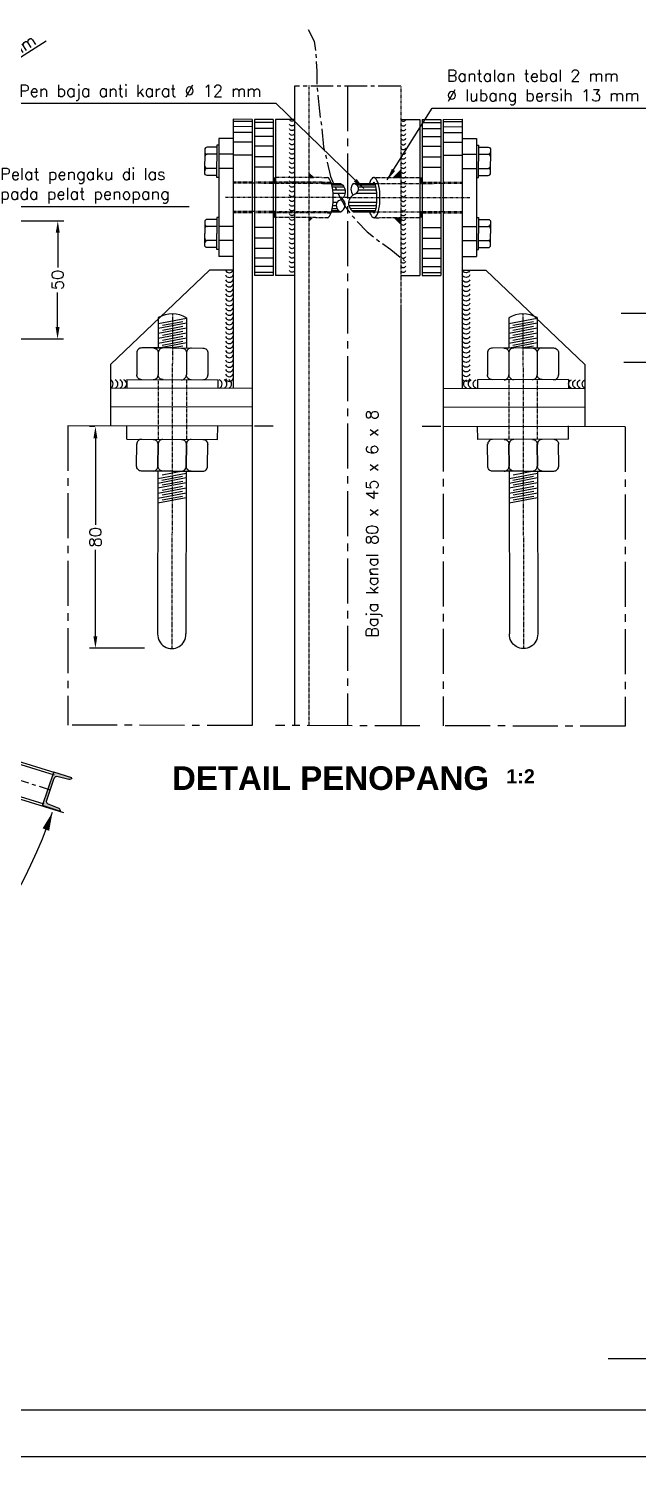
# Model space of a CAD drawing. Header units: metres. Extents: x -50 to 791, y -795 to 584.
# Drawn here: x 207.5 to 336.6, y -795.1 to -492.8 of the extents above; entities that cross this region are included whole.
import ezdxf
from ezdxf.enums import TextEntityAlignment as Align

# ---------------------------------------------------------------- set-up
doc = ezdxf.new("R2010")
doc.units = ezdxf.units.M
doc.header["$MEASUREMENT"] = 0
doc.linetypes.add('CENTER2', pattern=[28.575, 19.05, -3.175, 3.175, -3.175])
doc.linetypes.add('DASHED2', pattern=[0.375, 0.25, -0.125])
doc.layers.get('0').update_dxf_attribs({"color": 1, "linetype": 'CONTINUOUS'})
doc.layers.get('DEFPOINTS').update_dxf_attribs({"linetype": 'CONTINUOUS'})
for name, color, linetype in [('2', 1, 'CONTINUOUS'), ('5', 5, 'CONTINUOUS'), ('GRS-BANG', 5, 'CONTINUOUS'), ('KONS-BAJA', 1, 'CONTINUOUS'), ('UKURAN', 1, 'CONTINUOUS')]:
    doc.layers.add(name, color=color, linetype=linetype)
doc.styles.add('ARIAL', font='arialbd.ttf')
doc.styles.get("Standard").update_dxf_attribs({"font": 'Simplex.shx'})
doc.dimstyles.get("Standard").update_dxf_attribs({"dimtxt": 0.18, "dimasz": 0.18, "dimexe": 0.18, "dimexo": 0.0625, "dimgap": 0.09, "dimtad": 0, "dimtih": 1, "dimtoh": 1, "dimdec": 4, "dimzin": 0, "dimdsep": 46, "dimtxsty": 'Standard', "dimcen": 0.09, "dimadec": 0, "dimazin": 0, "dimtfac": 1, "dimtdec": 4, "dimtofl": 0, "dimtmove": 0, "dimatfit": 3, "dimfxl": 1, "dimtolj": 1, "dimtzin": 0, "dimarcsym": 0})

# ---------------------------------------------------------------- blocks, each defined once
blk = doc.blocks.new('CANAL')
at = {"layer": 'KONS-BAJA'}
h = blk.add_hatch(color=256, dxfattribs=at)
h.paths.add_polyline_path([(0, 3.75), (-4, 3.75, 0.301612), (-3.52, 3.25), (-0.89, 3.04, -0.255266), (-0.5, 2.58), (-0.5, 0), (0, 0)])
h.paths.add_polyline_path([(0, 0), (-0.5, 0), (-0.5, -2.58, -0.255266), (-0.89, -3.04), (-3.52, -3.25, 0.301612), (-4, -3.75), (0, -3.75)])
for points in [[(-4, 3.75), (0, 3.75)], [(-3.52, 3.25), (-0.89, 3.04)], [(0, 3.75), (0, -3.75)], [(-0.5, 2.58), (-0.5, -2.58)], [(-4, -3.75), (0, -3.75)], [(-3.52, -3.25), (-0.89, -3.04)]]:
    blk.add_lwpolyline(points, dxfattribs=at)
for points in [[(-4, 3.75, 0.301612), (-3.52, 3.25, -0.799225)], [(-0.89, 3.04, -0.255266), (-0.5, 2.58, 0.817368)], [(-0.89, -3.04, 0.255266), (-0.5, -2.58, -0.817368)], [(-4, -3.75, -0.301612), (-3.52, -3.25, 0.799225)]]:
    blk.add_lwpolyline(points, format="xyb", dxfattribs=at)
blk = doc.blocks.new('PINTU')
at = {"layer": 'GRS-BANG'}
h = blk.add_hatch(dxfattribs=at)
h.set_pattern_fill('TRANS', color=3, scale=0.25, angle=45, style=0)
h.set_pattern_definition([(45, (-195.321, -219.3156), (-1.122532, 1.122532), []), (45, (-195.8822, -218.7543), (-1.122532, 1.122532), [0.79375, -0.79375])])
h.paths.add_polyline_path([(-31.91, 79.78), (-32.89, 82.22), (-35.92, 81.01), (-34.94, 78.57)])
h.paths.add_polyline_path([(-28.91, 80.99), (-29.88, 83.42), (-32.89, 82.22), (-31.91, 79.78)])
h.paths.add_polyline_path([(-30.84, 77.09), (-27.83, 78.29), (-28.8, 80.72), (-31.81, 79.52)])
h.paths.add_polyline_path([(-30.84, 77.09), (-31.81, 79.52), (-34.84, 78.3), (-33.87, 75.88)])
h = blk.add_hatch(dxfattribs=at)
h.set_pattern_fill('TRANS', color=3, scale=0.25, angle=45, style=0)
h.set_pattern_definition([(45, (-193.2698, -224.4433), (-1.122532, 1.122532), []), (45, (-193.8311, -223.882), (-1.122532, 1.122532), [0.79375, -0.79375])])
h.paths.add_polyline_path([(-30.84, 77.09), (-33.87, 75.88), (-32.89, 73.44), (-29.86, 74.66)])
h.paths.add_polyline_path([(-26.86, 75.86), (-27.83, 78.29), (-30.84, 77.09), (-29.86, 74.66)])
h.paths.add_polyline_path([(-26.75, 75.59), (-29.76, 74.39), (-28.78, 71.96), (-25.78, 73.16)])
h.paths.add_polyline_path([(-29.76, 74.39), (-32.79, 73.18), (-31.82, 70.75), (-28.78, 71.96)])
h = blk.add_hatch(dxfattribs=at)
h.set_pattern_fill('TRANS', color=3, scale=0.25, angle=45, style=0)
h.set_pattern_definition([(45, (-191.2187, -229.571), (-1.122532, 1.122532), []), (45, (-191.78, -229.0098), (-1.122532, 1.122532), [0.79375, -0.79375])])
h.paths.add_polyline_path([(-28.78, 71.96), (-31.82, 70.75), (-30.84, 68.32), (-27.81, 69.53)])
h.paths.add_polyline_path([(-24.81, 70.73), (-25.78, 73.16), (-28.78, 71.96), (-27.81, 69.53)])
h.paths.add_polyline_path([(-24.7, 70.46), (-27.7, 69.26), (-26.73, 66.83), (-23.73, 68.04)])
h.paths.add_polyline_path([(-27.7, 69.26), (-30.73, 68.05), (-29.76, 65.62), (-26.73, 66.83)])
h = blk.add_hatch(dxfattribs=at)
h.set_pattern_fill('TRANS', color=3, scale=0.25, angle=45, style=0)
h.set_pattern_definition([(45, (-189.1676, -234.6988), (-1.122532, 1.122532), []), (45, (-189.7289, -234.1376), (-1.122532, 1.122532), [0.79375, -0.79375])])
h.paths.add_polyline_path([(-26.73, 66.83), (-29.76, 65.62), (-28.79, 63.19), (-25.76, 64.4)])
h.paths.add_polyline_path([(-22.76, 65.6), (-23.73, 68.04), (-26.73, 66.83), (-25.76, 64.4)])
h.paths.add_polyline_path([(-22.65, 65.33), (-25.65, 64.13), (-24.68, 61.71), (-21.68, 62.91)])
h.paths.add_polyline_path([(-25.65, 64.13), (-28.68, 62.92), (-27.71, 60.49), (-24.68, 61.71)])
at = {"layer": 'GRS-BANG', "color": 3}
for points in [[(-29.88, 83.42), (-35.92, 81.01)], [(-27.24, 81.65), (-28.44, 81.17)], [(-27.24, 81.65), (-27.13, 81.39)], [(-27.13, 81.39), (-28.34, 80.9)], [(-35.41, 78.39), (-36.59, 77.91)], [(-36.59, 77.91), (-36.48, 77.65)], [(-35.3, 78.12), (-36.48, 77.65)], [(-27.83, 78.29), (-33.87, 75.88)], [(-25.19, 76.53), (-26.39, 76.04)], [(-25.08, 76.26), (-26.29, 75.78)], [(-25.19, 76.53), (-25.08, 76.26)], [(-33.36, 73.26), (-34.54, 72.79)], [(-34.54, 72.79), (-34.43, 72.52)], [(-33.25, 72.99), (-34.43, 72.52)], [(-25.78, 73.16), (-31.82, 70.75)], [(-23.14, 71.4), (-24.34, 70.92)], [(-23.03, 71.13), (-24.24, 70.65)], [(-23.14, 71.4), (-23.03, 71.13)], [(-31.31, 68.13), (-32.49, 67.66)], [(-32.49, 67.66), (-32.38, 67.39)], [(-31.2, 67.86), (-32.38, 67.39)], [(-23.73, 68.04), (-29.76, 65.62)], [(-21.09, 66.27), (-22.29, 65.79)], [(-20.98, 66), (-22.18, 65.52)], [(-21.09, 66.27), (-20.98, 66)], [(-29.26, 63), (-30.44, 62.53)], [(-30.44, 62.53), (-30.33, 62.26)], [(-29.15, 62.74), (-30.33, 62.26)], [(-21.68, 62.91), (-27.71, 60.49)]]:
    blk.add_lwpolyline(points, dxfattribs=at)
at = {"layer": 'GRS-BANG', "color": 3, "linetype": 'DASHED2', "ltscale": 0.1, "flags": 128}
for points in [[(-28.91, 80.99), (-34.94, 78.57)], [(-28.8, 80.72), (-34.84, 78.3)], [(-26.86, 75.86), (-32.89, 73.44)], [(-26.75, 75.59), (-32.79, 73.18)], [(-24.81, 70.73), (-30.84, 68.32)], [(-24.7, 70.46), (-30.73, 68.05)], [(-22.76, 65.6), (-28.79, 63.19)], [(-22.65, 65.33), (-28.68, 62.92)]]:
    blk.add_lwpolyline(points, dxfattribs=at)
at = {"layer": 'KONS-BAJA'}
for points in [[(-31.63, 89.13), (-38.59, 86.35)], [(-32.09, 88.95), (45.72, -105.6)], [(-31.63, 89.13), (46.17, -105.36)], [(-38.59, 86.35), (-4.82, 1.92)], [(-38.13, 86.53), (-4.34, 2.07)], [(0.14, -10.49), (40.79, -112.11)], [(0.38, -9.73), (39.58, -107.73)]]:
    blk.add_lwpolyline(points, dxfattribs=at)
at = {"layer": 'KONS-BAJA', "linetype": 'CENTER2', "ltscale": 0.25, "flags": 128}
blk.add_lwpolyline([(-35.1, 87.74), (42.67, -106.68)], dxfattribs=at)
at = {"layer": 'KONS-BAJA', "linetype": 'DASHED2', "ltscale": 0.15, "flags": 128}
for points in [[(-4.82, 1.92), (0.14, -10.49)], [(-4.34, 2.07), (0.38, -9.73)]]:
    blk.add_lwpolyline(points, dxfattribs=at)
at = {"layer": 'KONS-BAJA', "rotation": 110.6516720003015}
blk.add_blockref('CANAL', (42.63, -106.45), dxfattribs=at)
blk = doc.blocks.new('*D80')
at = {"color": 0, "linetype": 'ByBlock'}
for p, q in [((178.12, -533.41), (214.91, -533.48)), ((213.65, -535.98), (213.64, -543.33)), ((213.61, -555.98), (213.63, -548.62)), ((178.07, -558.41), (214.86, -558.48))]:
    blk.add_line(p, q, dxfattribs=at)
for points in [[(213.24, -535.97), (214.07, -535.98), (213.66, -533.48)], [(213.2, -555.97), (214.03, -555.98), (213.61, -558.48)]]:
    blk.add_solid(points, dxfattribs=at)
at = {"layer": 'DEFPOINTS', "color": 0, "linetype": 'ByBlock'}
for p in [(177.5, -533.4), (213.66, -533.48), (177.45, -558.4)]:
    blk.add_point(p, dxfattribs=at)
at = {"color": 0, "linetype": 'ByBlock', "insert": (213.63, -545.98), "char_height": 2.5, "attachment_point": 5, "rotation": 89.8873}
blk.add_mtext('\\A1;50', dxfattribs=at)
blk = doc.blocks.new('*D81')
at = {"color": 0, "linetype": 'ByBlock'}
for p in [(211.21, -495.44), (175.67, -517.98)]:
    blk.add_line(p, (186.23, -511.29), dxfattribs=at)
blk.add_solid([(188.12, -509.6), (188.56, -510.3), (186.23, -511.29)], dxfattribs=at)
at = {"layer": 'DEFPOINTS', "color": 0, "linetype": 'ByBlock'}
for p in [(186.23, -511.29), (175.67, -517.98)]:
    blk.add_point(p, dxfattribs=at)
at = {"color": 0, "linetype": 'ByBlock', "insert": (199.83, -500.44), "char_height": 2.5, "attachment_point": 5, "rotation": 32.3846}
blk.add_mtext('\\A1;R = 50 mm', dxfattribs=at)
blk = doc.blocks.new('*D83')
at = {"color": 0, "linetype": 'ByBlock'}
for p, q in [((221.49, -577.01), (220.38, -577.01)), ((221.63, -579.51), (221.63, -597.82)), ((221.63, -621.43), (221.63, -603.12)), ((232.02, -623.93), (220.38, -623.93))]:
    blk.add_line(p, q, dxfattribs=at)
for points in [[(221.21, -579.51), (222.04, -579.51), (221.63, -577.01)], [(221.21, -621.43), (222.04, -621.43), (221.63, -623.93)]]:
    blk.add_solid(points, dxfattribs=at)
at = {"layer": 'DEFPOINTS', "color": 0, "linetype": 'ByBlock'}
for p in [(222.12, -577.01), (221.63, -623.93), (232.64, -623.93)]:
    blk.add_point(p, dxfattribs=at)
at = {"color": 0, "linetype": 'ByBlock', "insert": (221.63, -600.47), "char_height": 2.5, "attachment_point": 5, "rotation": 90}
blk.add_mtext('\\A1;80', dxfattribs=at)

msp = doc.modelspace()

# ---------------------------------------------------------------- hatches: boundary and pattern name
at = {"layer": 'KONS-BAJA'}
for points in [[(286.28705, -524.2926), (284.73036, -524.2926), (286.28705, -522.74862)], [(266.78705, -524.29851), (267.77732, -524.29851), (266.78705, -523.38312)], [(266.77033, -532.79568), (267.7606, -532.79958), (266.76673, -533.71106)], [(286.30376, -532.78978), (284.74709, -532.79591), (286.30984, -534.33375)]]:
    msp.add_hatch(color=256, dxfattribs=at).paths.add_polyline_path(points)

# ---------------------------------------------------------------- linework, layer by layer
at = {"layer": '2', "color": 2}
msp.add_line((-50, -795.09387), (791.14834, -795.09387), dxfattribs=at)
at = {"layer": '5', "color": 5}
msp.add_line((-0.73939, -785.19115), (780.41649, -785.19115), dxfattribs=at)
at = {"layer": 'GRS-BANG', "linetype": 'CENTER2', "ltscale": 0.5}
for p, q in [((215.81317, -576.86344), (215.81317, -640.24847)), ((333.8166, -577.09559), (333.8166, -640.48062))]:
    msp.add_line(p, q, dxfattribs=at)
at = {"layer": 'GRS-BANG'}
for points in [[(254.78705, -576.94011), (215.81317, -576.86344)], [(333.8166, -577.09559), (295.28705, -577.01979)]]:
    msp.add_lwpolyline(points, dxfattribs=at)
at = {"layer": 'GRS-BANG', "flags": 128}
msp.add_lwpolyline([(254.78705, -576.94011), (254.78705, -640.32514)], dxfattribs=at)
at = {"layer": 'GRS-BANG', "linetype": 'CENTER2', "ltscale": 0.5}
msp.add_lwpolyline([(295.28705, -577.01979), (295.28705, -640.40482)], dxfattribs=at)
at = {"layer": 'GRS-BANG', "linetype": 'CENTER2', "ltscale": 0.5, "flags": 128}
for points in [[(254.78705, -640.32514), (215.81317, -640.24847)], [(333.8166, -640.48062), (295.28705, -640.40482)]]:
    msp.add_lwpolyline(points, dxfattribs=at)
at = {"layer": 'GRS-BANG', "linetype": 'CENTER2'}
msp.add_lwpolyline([(330.18167, -774.3536), (600.44918, -774.3536)], dxfattribs=at)
at = {"layer": 'KONS-BAJA', "linetype": 'CENTER2', "ltscale": 0.25, "flags": 128}
for points in [[(266.69786, -492.93064), (267.96051, -495.45164), (268.32127, -498.33278), (268.50165, -501.75413), (268.50165, -503.91498), (268.68203, -506.79612), (269.04278, -510.21747), (269.58392, -513.99896), (269.94467, -517.78046), (270.66619, -520.84166), (271.3877, -524.08294), (273.0111, -527.68437), (274.45413, -530.38543), (276.25791, -532.72636), (279.14397, -535.78757), (281.66926, -537.76835), (284.19456, -539.56906), (287.08061, -541.90998)], [(286.28705, -504.95647), (275.03705, -504.95647), (263.78705, -504.95647)]]:
    msp.add_lwpolyline(points, dxfattribs=at)
at = {"layer": 'KONS-BAJA', "linetype": 'DASHED2', "ltscale": 0.15, "flags": 128}
msp.add_lwpolyline([(266.78705, -504.79423), (266.78705, -640.34875)], dxfattribs=at)
at = {"layer": 'KONS-BAJA'}
for points in [[(254.78705, -511.98129), (250.78705, -511.97342)], [(254.78705, -512.46591), (250.78705, -512.45804)], [(254.78705, -513.53208), (250.78705, -513.52421)], [(259.28705, -511.99014), (255.28705, -511.98227)], [(259.28705, -512.6237), (255.28705, -512.61583)], [(259.28705, -513.8908), (255.28705, -513.88294)], [(263.78705, -511.99899), (259.78705, -511.99112)], [(286.28705, -511.99899), (290.28705, -511.99112)], [(290.78705, -511.99014), (294.78705, -511.98227)], [(290.78705, -512.6237), (294.78705, -512.61583)], [(290.78705, -513.8908), (294.78705, -513.88294)], [(295.28705, -511.98129), (299.28705, -511.97342)], [(295.28705, -512.46591), (299.28705, -512.45804)], [(295.28705, -513.53208), (299.28705, -513.52421)], [(250.78705, -516.03114), (247.78705, -516.02524)], [(254.78705, -514.7921), (250.78705, -514.78423)], [(254.78705, -516.82751), (250.78705, -516.81964)], [(259.28705, -515.63308), (255.28705, -515.62521)], [(290.78705, -515.63308), (294.78705, -515.62521)], [(295.28705, -514.7921), (299.28705, -514.78423)], [(295.28705, -516.82751), (299.28705, -516.81964)], [(299.28705, -516.03114), (302.28705, -516.02524)], [(247.34925, -519.3687), (245.24371, -519.36456)], [(247.78705, -517.45293), (247.34925, -517.45207)], [(250.78705, -519.37546), (247.78705, -519.36956)], [(254.78705, -519.54139), (250.78705, -519.53352)], [(259.28705, -517.69213), (255.28705, -517.68426)], [(259.28705, -519.90958), (255.28705, -519.90171)], [(290.78705, -517.69213), (294.78705, -517.68426)], [(290.78705, -519.90958), (294.78705, -519.90171)], [(295.28705, -519.54139), (299.28705, -519.53352)], [(299.28705, -519.37546), (302.28705, -519.36956)], [(302.28705, -517.45293), (302.72484, -517.45207)], [(302.72484, -519.3687), (304.83039, -519.36456)], [(247.34925, -522.37042), (245.24371, -522.37457)], [(250.78705, -522.36366), (247.78705, -522.36956)], [(259.28705, -522.12702), (255.28705, -522.11915)], [(290.78705, -522.12702), (294.78705, -522.11915)], [(299.28705, -522.36366), (302.28705, -522.36956)], [(302.72484, -522.37042), (304.83039, -522.37457)], [(247.78705, -524.2862), (247.34925, -524.28706)], [(255.28705, -525.52556), (254.78705, -525.52457)], [(294.78705, -525.52556), (295.28705, -525.52457)], [(302.28705, -524.2862), (302.72484, -524.28706)], [(255.28705, -531.51908), (254.78705, -531.51809)], [(294.78705, -531.51908), (295.28705, -531.51809)], [(247.34925, -534.64904), (245.24371, -534.6449)], [(247.78705, -532.73327), (247.34925, -532.73241)], [(250.78705, -534.6558), (247.78705, -534.6499)], [(259.28705, -534.90425), (255.28705, -534.91212)], [(290.78705, -534.90425), (294.78705, -534.91212)], [(299.28705, -534.6558), (302.28705, -534.6499)], [(302.28705, -532.73327), (302.72484, -532.73241)], [(302.72484, -534.64904), (304.83039, -534.6449)], [(247.34925, -537.65076), (245.24371, -537.65491)], [(250.78705, -537.644), (247.78705, -537.6499)], [(259.28705, -537.12169), (255.28705, -537.12956)], [(290.78705, -537.12169), (294.78705, -537.12956)], [(299.28705, -537.644), (302.28705, -537.6499)], [(302.72484, -537.65076), (304.83039, -537.65491)], [(247.78705, -539.56653), (247.34925, -539.5674)], [(250.78705, -541.01875), (247.78705, -541.01285)], [(259.28705, -539.33913), (255.28705, -539.347)], [(290.78705, -539.33913), (294.78705, -539.347)], [(299.28705, -541.01875), (302.28705, -541.01285)], [(302.28705, -539.56653), (302.72484, -539.5674)], [(224.78705, -563.88108), (245.78705, -543.92234)], [(250.78705, -543.93218), (245.78705, -543.92234)], [(259.28705, -541.39819), (255.28705, -541.40606)], [(259.28705, -543.14046), (255.28705, -543.14833)], [(290.78705, -541.39819), (294.78705, -541.40606)], [(290.78705, -543.14046), (294.78705, -543.14833)], [(299.28705, -543.93218), (304.28705, -543.92234)], [(325.28705, -563.88108), (304.28705, -543.92234)], [(259.28705, -544.40757), (255.28705, -544.41544)], [(259.28705, -545.04113), (255.28705, -545.049)], [(263.78705, -545.04801), (259.78705, -545.05588)], [(286.28705, -545.04801), (290.28705, -545.05588)], [(290.78705, -544.40757), (294.78705, -544.41544)], [(290.78705, -545.04113), (294.78705, -545.049)], [(234.9326, -553.96478), (234.91997, -560.38678)], [(234.92616, -557.2374), (240.9284, -556.10581)], [(234.92822, -556.19105), (240.93046, -555.05947)], [(234.9301, -555.23308), (240.93234, -554.10149)], [(235.80038, -556.60525), (240.16751, -555.78193)], [(235.80241, -555.57331), (240.16954, -554.74999)], [(240.93259, -553.97658), (240.91995, -560.39858)], [(309.14151, -553.97658), (309.15414, -560.39858)], [(309.16034, -557.2374), (315.16258, -556.10581)], [(309.1624, -556.19105), (315.16463, -555.05947)], [(309.16428, -555.23308), (315.16652, -554.10149)], [(310.03455, -556.60525), (314.40169, -555.78193)], [(310.03658, -555.57331), (314.40372, -554.74999)], [(315.1415, -553.96478), (315.15413, -560.38678)], [(234.31136, -560.47482), (240.92226, -559.22849)], [(234.92196, -559.37524), (240.92419, -558.24365)], [(234.92401, -558.32889), (240.92625, -557.19731)], [(235.79415, -559.77075), (240.16128, -558.94742)], [(235.79623, -558.71623), (240.16336, -557.89291)], [(235.79826, -557.68234), (240.16539, -556.85902)], [(308.54554, -560.47482), (315.15643, -559.22849)], [(309.15613, -559.37524), (315.15837, -558.24365)], [(309.15819, -558.32889), (315.16043, -557.19731)], [(310.02833, -559.77075), (314.39546, -558.94742)], [(310.0304, -558.71623), (314.39753, -557.89291)], [(310.03244, -557.68234), (314.39957, -556.85902)], [(230.40067, -561.42755), (230.39137, -566.15901)], [(237.91996, -560.39268), (231.43758, -560.37992)], [(234.91793, -561.42007), (234.90873, -566.10002)], [(237.5579, -560.39196), (240.15941, -559.90151)], [(237.91996, -560.39268), (244.40234, -560.40543)], [(240.91792, -561.43188), (240.90877, -566.08278)], [(245.43511, -561.45713), (245.42584, -566.17274)], [(304.63898, -561.45713), (304.64826, -566.17274)], [(312.15414, -560.39268), (305.67176, -560.40543)], [(309.15618, -561.43188), (309.16532, -566.08278)], [(311.79208, -560.39196), (314.39358, -559.90151)], [(312.15414, -560.39268), (318.63652, -560.37992)], [(315.15616, -561.42007), (315.16537, -566.10002)], [(319.67342, -561.42755), (319.68273, -566.15901)], [(228.28161, -567.09883), (228.27809, -568.88795)], [(228.28161, -567.09883), (247.53185, -567.1367)], [(247.53185, -567.1367), (247.52833, -568.92582)], [(321.79249, -567.09883), (302.54224, -567.1367)], [(302.54224, -567.1367), (302.54576, -568.92582)], [(321.79249, -567.09883), (321.79601, -568.88795)], [(254.78705, -568.9401), (224.78705, -568.88108)], [(295.28705, -568.9401), (325.28705, -568.88108)], [(254.78705, -572.9401), (224.78705, -572.88109)], [(295.28705, -572.9401), (325.28705, -572.88109)], [(228.25679, -579.71583), (228.26235, -576.88793)], [(247.50703, -579.7537), (247.51259, -576.9258)], [(302.56706, -579.7537), (302.5615, -576.9258)], [(321.81731, -579.71583), (321.81175, -576.88793)], [(228.25679, -579.71583), (247.50703, -579.7537)], [(321.81731, -579.71583), (302.56706, -579.7537)], [(230.35352, -585.3954), (230.36283, -580.66394)], [(234.87072, -585.42066), (234.87992, -580.74071)], [(234.87984, -580.78512), (234.87078, -585.38746)], [(240.87071, -585.43246), (240.87985, -580.78155)], [(240.87981, -580.80342), (240.87075, -585.40798)], [(245.38796, -585.42498), (245.39724, -580.70937)], [(304.68613, -585.42498), (304.67686, -580.70937)], [(309.20339, -585.43246), (309.19424, -580.78155)], [(309.19428, -580.80342), (309.20334, -585.40798)], [(315.20338, -585.42066), (315.19417, -580.74071)], [(315.19426, -580.78512), (315.20331, -585.38746)], [(319.72057, -585.3954), (319.71126, -580.66394)], [(237.86868, -586.45986), (231.3863, -586.4471)], [(234.86868, -586.45395), (234.80086, -620.92768)], [(235.74016, -587.21563), (240.10729, -586.39231)], [(237.86868, -586.45986), (244.35106, -586.47261)], [(240.86867, -586.46576), (240.80088, -620.92768)], [(312.20542, -586.45986), (305.72304, -586.47261)], [(309.20542, -586.46576), (309.27322, -620.92768)], [(310.07829, -587.21563), (314.44543, -586.39231)], [(312.20542, -586.45986), (318.6878, -586.4471)], [(315.20541, -586.45395), (315.27323, -620.92768)], [(234.86165, -590.02712), (240.86389, -588.89554)], [(234.86371, -588.98078), (240.86595, -587.84919)], [(234.8656, -588.0228), (240.86784, -586.89122)], [(235.68302, -588.34748), (240.05016, -587.52416)], [(235.73587, -589.39497), (240.103, -588.57165)], [(309.19979, -590.02712), (315.20203, -588.89554)], [(309.20185, -588.98078), (315.20409, -587.84919)], [(309.20373, -588.0228), (315.20597, -586.89122)], [(310.02116, -588.34748), (314.38829, -587.52416)], [(310.07401, -589.39497), (314.44114, -588.57165)], [(234.85551, -593.1498), (240.85775, -592.01821)], [(234.85745, -592.16496), (240.85969, -591.03338)], [(234.85951, -591.11862), (240.86175, -589.98703)], [(235.72964, -592.56047), (240.09678, -591.73715)], [(235.73172, -591.50595), (240.09885, -590.68263)], [(235.73375, -590.47207), (240.10088, -589.64874)], [(309.19558, -592.16496), (315.19782, -591.03338)], [(309.19764, -591.11862), (315.19988, -589.98703)], [(309.20645, -593.1498), (315.20869, -592.01821)], [(310.06778, -592.56047), (314.43491, -591.73715)], [(310.06985, -591.50595), (314.43699, -590.68263)], [(310.07189, -590.47207), (314.43902, -589.64874)]]:
    msp.add_lwpolyline(points, dxfattribs=at)
for points, format in [([(263.78705, -511.99899, -0.699963069), (262.72472, -511.9969, 5.698588831)], "xyb"), ([(263.78705, -512.99899, -0.699963069), (262.72472, -512.9969, 5.698588831)], "xyb"), ([(286.28705, -511.99899, 0.699963069), (287.34937, -511.9969, -5.698588831)], "xyb"), ([(286.28705, -512.99899, 0.699963069), (287.34937, -512.9969, -5.698588831)], "xyb"), ([(263.78705, -513.99899, -0.699963069), (262.72472, -513.9969, 5.698588831)], "xyb"), ([(263.78705, -514.99899, -0.699963069), (262.72472, -514.9969, 5.698588831)], "xyb"), ([(263.78705, -515.99899, -0.699963069), (262.72472, -515.9969, 5.698588831)], "xyb"), ([(286.28705, -513.99899, 0.699963069), (287.34937, -513.9969, -5.698588831)], "xyb"), ([(286.28705, -514.99899, 0.699963069), (287.34937, -514.9969, -5.698588831)], "xyb"), ([(286.28705, -515.99899, 0.699963069), (287.34937, -515.9969, -5.698588831)], "xyb"), ([(247.34925, -517.88912), (245.28803, -517.88506, 0.414789883), (244.78705, -518.38506), (244.78705, -520.86366)], "xyb"), ([(263.78705, -516.99899, -0.699963069), (262.72472, -516.9969, 5.698588831)], "xyb"), ([(263.78705, -517.99899, -0.699963069), (262.72472, -517.9969, 5.698588831)], "xyb"), ([(263.78705, -518.99899, -0.699963069), (262.72472, -518.9969, 5.698588831)], "xyb"), ([(263.78705, -519.99899, -0.699963069), (262.72472, -519.9969, 5.698588831)], "xyb"), ([(286.28705, -516.99899, 0.699963069), (287.34937, -516.9969, -5.698588831)], "xyb"), ([(286.28705, -517.99899, 0.699963069), (287.34937, -517.9969, -5.698588831)], "xyb"), ([(286.28705, -518.99899, 0.699963069), (287.34937, -518.9969, -5.698588831)], "xyb"), ([(286.28705, -519.99899, 0.699963069), (287.34937, -519.9969, -5.698588831)], "xyb"), ([(302.72484, -517.88912), (304.78606, -517.88506, -0.414789883), (305.28705, -518.38506), (305.28705, -520.86366)], "xyb"), ([(247.34925, -523.85001), (245.28803, -523.85406, -0.414789883), (244.78705, -523.35406), (244.78705, -520.87546)], "xyb"), ([(263.78705, -520.99899, -0.699963069), (262.72472, -520.9969, 5.698588831)], "xyb"), ([(263.78705, -521.99899, -0.699963069), (262.72472, -521.9969, 5.698588831)], "xyb"), ([(263.78705, -522.99899, -0.699963069), (262.72472, -522.9969, 5.698588831)], "xyb"), ([(286.28705, -520.99899, 0.699963069), (287.34937, -520.9969, -5.698588831)], "xyb"), ([(286.28705, -521.99899, 0.699963069), (287.34937, -521.9969, -5.698588831)], "xyb"), ([(286.28705, -522.99899, 0.699963069), (287.34937, -522.9969, -5.698588831)], "xyb"), ([(302.72484, -523.85001), (304.78606, -523.85406, 0.414789883), (305.28705, -523.35406), (305.28705, -520.87546)], "xyb"), ([(263.78705, -523.99899, -0.699963069), (262.72472, -523.9969, 5.698588831)], "xyb"), ([(263.78705, -524.99899, -0.699963069), (262.72472, -524.9969, 5.698588831)], "xyb"), ([(263.78705, -525.99899, -0.699963069), (262.72472, -525.9969, 5.698588831)], "xyb"), ([(273.51172, -525.56141, -0.671299904), (273.03872, -529.24059, 0.542182304), (273.50094, -531.54775, 0.586688866), (273.87211, -528.78563, 0.586688866)], "xyb"), ([(276.1926, -531.55566, -0.593573842), (276.64404, -527.76401, 0.816483349), (276.1926, -525.56214, 0.396473869), (276.21869, -527.99203, 0.396473869)], "xyb"), ([(286.28705, -523.99899, 0.699963069), (287.34937, -523.9969, -5.698588831)], "xyb"), ([(286.28705, -524.99899, 0.699963069), (287.34937, -524.9969, -5.698588831)], "xyb"), ([(286.28705, -525.99899, 0.699963069), (287.34937, -525.9969, -5.698588831)], "xyb"), ([(263.78705, -526.99899, -0.699963069), (262.72472, -526.9969, 5.698588831)], "xyb"), ([(263.78705, -527.99899, -0.699963069), (262.72472, -527.9969, 5.698588831)], "xyb"), ([(263.78705, -528.99899, -0.699963069), (262.72472, -528.9969, 5.698588831)], "xyb"), ([(286.28705, -526.99899, 0.699963069), (287.34937, -526.9969, -5.698588831)], "xyb"), ([(286.28705, -527.99899, 0.699963069), (287.34937, -527.9969, -5.698588831)], "xyb"), ([(286.28705, -528.99899, 0.699963069), (287.34937, -528.9969, -5.698588831)], "xyb"), ([(263.78705, -529.99899, -0.699963069), (262.72472, -529.9969, 5.698588831)], "xyb"), ([(263.78705, -530.99899, -0.699963069), (262.72472, -530.9969, 5.698588831)], "xyb"), ([(263.78705, -531.99899, -0.699963069), (262.72472, -531.9969, 5.698588831)], "xyb"), ([(286.28705, -529.99899, 0.699963069), (287.34937, -529.9969, -5.698588831)], "xyb"), ([(286.28705, -530.99899, 0.699963069), (287.34937, -530.9969, -5.698588831)], "xyb"), ([(286.28705, -531.99899, 0.699963069), (287.34937, -531.9969, -5.698588831)], "xyb"), ([(247.34925, -533.16946), (245.28803, -533.1654, 0.414789883), (244.78705, -533.6654), (244.78705, -536.144)], "xyb"), ([(263.78705, -532.99899, -0.699963069), (262.72472, -532.9969, 5.698588831)], "xyb"), ([(263.78705, -533.99899, -0.699963069), (262.72472, -533.9969, 5.698588831)], "xyb"), ([(263.78705, -534.99899, -0.699963069), (262.72472, -534.9969, 5.698588831)], "xyb"), ([(286.28705, -532.99899, 0.699963069), (287.34937, -532.9969, -5.698588831)], "xyb"), ([(286.28705, -533.99899, 0.699963069), (287.34937, -533.9969, -5.698588831)], "xyb"), ([(286.28705, -534.99899, 0.699963069), (287.34937, -534.9969, -5.698588831)], "xyb"), ([(302.72484, -533.16946), (304.78606, -533.1654, -0.414789883), (305.28705, -533.6654), (305.28705, -536.144)], "xyb"), ([(247.34925, -539.13035), (245.28803, -539.1344, -0.414789883), (244.78705, -538.6344), (244.78705, -536.1558)], "xyb"), ([(263.78705, -535.99899, -0.699963069), (262.72472, -535.9969, 5.698588831)], "xyb"), ([(263.78705, -536.99899, -0.699963069), (262.72472, -536.9969, 5.698588831)], "xyb"), ([(263.78705, -537.99899, -0.699963069), (262.72472, -537.9969, 5.698588831)], "xyb"), ([(286.28705, -535.99899, 0.699963069), (287.34937, -535.9969, -5.698588831)], "xyb"), ([(286.28705, -536.99899, 0.699963069), (287.34937, -536.9969, -5.698588831)], "xyb"), ([(286.28705, -537.99899, 0.699963069), (287.34937, -537.9969, -5.698588831)], "xyb"), ([(302.72484, -539.13035), (304.78606, -539.1344, 0.414789883), (305.28705, -538.6344), (305.28705, -536.1558)], "xyb"), ([(263.78705, -538.99899, -0.699963069), (262.72472, -538.9969, 5.698588831)], "xyb"), ([(263.78705, -539.99899, -0.699963069), (262.72472, -539.9969, 5.698588831)], "xyb"), ([(263.78705, -540.99899, -0.699963069), (262.72472, -540.9969, 5.698588831)], "xyb"), ([(286.28705, -538.99899, 0.699963069), (287.34937, -538.9969, -5.698588831)], "xyb"), ([(286.28705, -539.99899, 0.699963069), (287.34937, -539.9969, -5.698588831)], "xyb"), ([(286.28705, -540.99899, 0.699963069), (287.34937, -540.9969, -5.698588831)], "xyb"), ([(249.13887, -543.92894, 0.648086909), (250.78705, -543.93218, -0.539819737)], "xyb"), ([(263.78705, -541.99899, -0.699963069), (262.72472, -541.9969, 5.698588831)], "xyb"), ([(263.78705, -542.99899, -0.699963069), (262.72472, -542.9969, 5.698588831)], "xyb"), ([(263.78705, -543.99899, -0.699963069), (262.72472, -543.9969, 5.698588831)], "xyb"), ([(286.28705, -541.99899, 0.699963069), (287.34937, -541.9969, -5.698588831)], "xyb"), ([(286.28705, -542.99899, 0.699963069), (287.34937, -542.9969, -5.698588831)], "xyb"), ([(286.28705, -543.99899, 0.699963069), (287.34937, -543.9969, -5.698588831)], "xyb"), ([(300.93523, -543.92894, -0.648086909), (299.28705, -543.93218, 0.539819737)], "xyb"), ([(249.13887, -544.92894, 0.648086909), (250.78705, -544.93218, -0.539819737)], "xyb"), ([(249.13887, -545.92894, 0.648086909), (250.78705, -545.93218, -0.539819737)], "xyb"), ([(249.13887, -546.92894, 0.648086909), (250.78705, -546.93218, -0.539819737)], "xyb"), ([(300.93523, -544.92894, -0.648086909), (299.28705, -544.93218, 0.539819737)], "xyb"), ([(300.93523, -545.92894, -0.648086909), (299.28705, -545.93218, 0.539819737)], "xyb"), ([(300.93523, -546.92894, -0.648086909), (299.28705, -546.93218, 0.539819737)], "xyb"), ([(249.13887, -547.92894, 0.648086909), (250.78705, -547.93218, -0.539819737)], "xyb"), ([(249.13887, -548.92894, 0.648086909), (250.78705, -548.93218, -0.539819737)], "xyb"), ([(249.13887, -549.92894, 0.648086909), (250.78705, -549.93218, -0.539819737)], "xyb"), ([(300.93523, -547.92894, -0.648086909), (299.28705, -547.93218, 0.539819737)], "xyb"), ([(300.93523, -548.92894, -0.648086909), (299.28705, -548.93218, 0.539819737)], "xyb"), ([(300.93523, -549.92894, -0.648086909), (299.28705, -549.93218, 0.539819737)], "xyb"), ([(249.13887, -550.92894, 0.648086909), (250.78705, -550.93218, -0.539819737)], "xyb"), ([(249.13887, -551.92894, 0.648086909), (250.78705, -551.93218, -0.539819737)], "xyb"), ([(249.13887, -552.92894, 0.648086909), (250.78705, -552.93218, -0.539819737)], "xyb"), ([(300.93523, -550.92894, -0.648086909), (299.28705, -550.93218, 0.539819737)], "xyb"), ([(300.93523, -551.92894, -0.648086909), (299.28705, -551.93218, 0.539819737)], "xyb"), ([(300.93523, -552.92894, -0.648086909), (299.28705, -552.93218, 0.539819737)], "xyb"), ([(249.13887, -553.92894, 0.648086909), (250.78705, -553.93218, -0.539819737)], "xyb"), ([(249.13887, -554.92894, 0.648086909), (250.78705, -554.93218, -0.539819737)], "xyb"), ([(249.13887, -555.92894, 0.648086909), (250.78705, -555.93218, -0.539819737)], "xyb"), ([(300.93523, -553.92894, -0.648086909), (299.28705, -553.93218, 0.539819737)], "xyb"), ([(300.93523, -554.92894, -0.648086909), (299.28705, -554.93218, 0.539819737)], "xyb"), ([(300.93523, -555.92894, -0.648086909), (299.28705, -555.93218, 0.539819737)], "xyb"), ([(249.13887, -556.92894, 0.648086909), (250.78705, -556.93218, -0.539819737)], "xyb"), ([(249.13887, -557.92894, 0.648086909), (250.78705, -557.93218, -0.539819737)], "xyb"), ([(249.13887, -558.92894, 0.648086909), (250.78705, -558.93218, -0.539819737)], "xyb"), ([(300.93523, -556.92894, -0.648086909), (299.28705, -556.93218, 0.539819737)], "xyb"), ([(300.93523, -557.92894, -0.648086909), (299.28705, -557.93218, 0.539819737)], "xyb"), ([(300.93523, -558.92894, -0.648086909), (299.28705, -558.93218, 0.539819737)], "xyb"), ([(231.43758, -560.37992, 0.425672903), (230.40067, -561.42755, 0.425672903)], "xyb"), ([(233.89176, -560.38474, -0.425672903), (234.92454, -561.43644, -0.425672903)], "xyb"), ([(235.96595, -560.38883, 0.425672903), (234.92905, -561.43646, 0.425672903)], "xyb"), ([(239.87397, -560.39652, -0.425672903), (240.90674, -561.44822, -0.425672903)], "xyb"), ([(241.94816, -560.40059, 0.425672903), (240.91125, -561.44822, 0.425672903)], "xyb"), ([(244.40234, -560.40543, -0.425672903), (245.43511, -561.45713, -0.425672903)], "xyb"), ([(249.13887, -559.92894, 0.648086909), (250.78705, -559.93218, -0.539819737)], "xyb"), ([(249.13887, -560.92894, 0.648086909), (250.78705, -560.93218, -0.539819737)], "xyb"), ([(249.13887, -561.92894, 0.648086909), (250.78705, -561.93218, -0.539819737)], "xyb"), ([(300.93523, -559.92894, -0.648086909), (299.28705, -559.93218, 0.539819737)], "xyb"), ([(300.93523, -560.92894, -0.648086909), (299.28705, -560.93218, 0.539819737)], "xyb"), ([(300.93523, -561.92894, -0.648086909), (299.28705, -561.93218, 0.539819737)], "xyb"), ([(305.67176, -560.40543, 0.425672903), (304.63898, -561.45713, 0.425672903)], "xyb"), ([(308.12594, -560.40059, -0.425672903), (309.16285, -561.44822, -0.425672903)], "xyb"), ([(310.20013, -560.39652, 0.425672903), (309.16736, -561.44822, 0.425672903)], "xyb"), ([(314.10814, -560.38883, -0.425672903), (315.14505, -561.43646, -0.425672903)], "xyb"), ([(316.18233, -560.38474, 0.425672903), (315.14956, -561.43644, 0.425672903)], "xyb"), ([(318.63652, -560.37992, -0.425672903), (319.67342, -561.42755, -0.425672903)], "xyb"), ([(249.13887, -562.92894, 0.648086909), (250.78705, -562.93218, -0.539819737)], "xyb"), ([(249.13887, -563.92894, 0.648086909), (250.78705, -563.93218, -0.539819737)], "xyb"), ([(249.13887, -564.92894, 0.648086909), (250.78705, -564.93218, -0.539819737)], "xyb"), ([(300.93523, -562.92894, -0.648086909), (299.28705, -562.93218, 0.539819737)], "xyb"), ([(300.93523, -563.92894, -0.648086909), (299.28705, -563.93218, 0.539819737)], "xyb"), ([(300.93523, -564.92894, -0.648086909), (299.28705, -564.93218, 0.539819737)], "xyb"), ([(224.78705, -568.88108, 0.679970677), (224.78705, -567.10914, -0.5512376)], "xyb"), ([(225.78705, -568.88108, 0.679970677), (225.78705, -567.10914, -0.5512376)], "xyb"), ([(226.78705, -568.88108, 0.679970677), (226.78705, -567.10914, -0.5512376)], "xyb"), ([(227.65076, -568.88108, 0.679970677), (227.65076, -567.10914, -0.5512376)], "xyb"), ([(231.42367, -567.10897, -0.425672903), (230.39089, -566.05726, -0.425672903)], "xyb"), ([(233.86941, -567.09289, 0.425672903), (234.90631, -566.04526, 0.425672903)], "xyb"), ([(235.9436, -567.09696, -0.425672903), (234.91082, -566.04526, -0.425672903)], "xyb"), ([(239.85216, -567.11933, 0.425672903), (240.88906, -566.0717, 0.425672903)], "xyb"), ([(241.92635, -567.12342, -0.425672903), (240.89357, -566.07172, -0.425672903)], "xyb"), ([(244.3954, -567.11579, 0.425672903), (245.4323, -566.06816, 0.425672903)], "xyb"), ([(247.86152, -568.88108, 0.679970677), (247.86152, -567.10914, -0.5512376)], "xyb"), ([(248.86152, -568.88108, 0.679970677), (248.86152, -567.10914, -0.5512376)], "xyb"), ([(249.13887, -565.92894, 0.648086909), (250.78705, -565.93218, -0.539819737)], "xyb"), ([(249.13887, -566.92894, 0.648086909), (250.78705, -566.93218, -0.539819737)], "xyb"), ([(249.86152, -568.88108, 0.679970677), (249.86152, -567.10914, -0.5512376)], "xyb"), ([(300.93523, -565.92894, -0.648086909), (299.28705, -565.93218, 0.539819737)], "xyb"), ([(300.93523, -566.92894, -0.648086909), (299.28705, -566.93218, 0.539819737)], "xyb"), ([(300.21257, -568.88108, -0.679970677), (300.21257, -567.10914, 0.5512376)], "xyb"), ([(301.21257, -568.88108, -0.679970677), (301.21257, -567.10914, 0.5512376)], "xyb"), ([(302.21257, -568.88108, -0.679970677), (302.21257, -567.10914, 0.5512376)], "xyb"), ([(305.6787, -567.11579, -0.425672903), (304.64179, -566.06816, -0.425672903)], "xyb"), ([(308.14775, -567.12342, 0.425672903), (309.18053, -566.07172, 0.425672903)], "xyb"), ([(310.22194, -567.11933, -0.425672903), (309.18503, -566.0717, -0.425672903)], "xyb"), ([(314.1305, -567.09696, 0.425672903), (315.16327, -566.04526, 0.425672903)], "xyb"), ([(316.20469, -567.09289, -0.425672903), (315.16778, -566.04526, -0.425672903)], "xyb"), ([(318.65043, -567.10897, 0.425672903), (319.6832, -566.05726, 0.425672903)], "xyb"), ([(322.42334, -568.88108, -0.679970677), (322.42334, -567.10914, 0.5512376)], "xyb"), ([(323.28705, -568.88108, -0.679970677), (323.28705, -567.10914, 0.5512376)], "xyb"), ([(324.28705, -568.88108, -0.679970677), (324.28705, -567.10914, 0.5512376)], "xyb"), ([(325.28705, -568.88108, -0.679970677), (325.28705, -567.10914, 0.5512376)], "xyb"), ([(231.39886, -579.71806, 0.425672903), (230.36196, -580.76569, 0.425672903)], "xyb"), ([(233.84452, -579.74376, -0.425672903), (234.87729, -580.79546, -0.425672903)], "xyb"), ([(235.91871, -579.74785, 0.425672903), (234.8818, -580.79548, 0.425672903)], "xyb"), ([(239.82733, -579.74086, -0.425672903), (240.8601, -580.79256, -0.425672903)], "xyb"), ([(241.90152, -579.74492, 0.425672903), (240.86461, -580.79255, 0.425672903)], "xyb"), ([(244.37052, -579.76227, -0.425672903), (245.40329, -580.81398, -0.425672903)], "xyb"), ([(305.70358, -579.76227, 0.425672903), (304.6708, -580.81398, 0.425672903)], "xyb"), ([(308.17258, -579.74492, -0.425672903), (309.20949, -580.79255, -0.425672903)], "xyb"), ([(310.24677, -579.74086, 0.425672903), (309.21399, -580.79256, 0.425672903)], "xyb"), ([(314.15539, -579.74785, -0.425672903), (315.19229, -580.79548, -0.425672903)], "xyb"), ([(316.22958, -579.74376, 0.425672903), (315.1968, -580.79546, 0.425672903)], "xyb"), ([(318.67523, -579.71806, -0.425672903), (319.71214, -580.76569, -0.425672903)], "xyb"), ([(231.3863, -586.4471, -0.425672903), (230.35352, -585.3954, -0.425672903)], "xyb"), ([(233.84048, -586.45194, 0.425672903), (234.87739, -585.40431, 0.425672903)], "xyb"), ([(235.91467, -586.45601, -0.425672903), (234.8819, -585.40431, -0.425672903)], "xyb"), ([(239.82268, -586.4637, 0.425672903), (240.85959, -585.41607, 0.425672903)], "xyb"), ([(241.89687, -586.46779, -0.425672903), (240.8641, -585.41609, -0.425672903)], "xyb"), ([(244.35106, -586.47261, 0.425672903), (245.38796, -585.42498, 0.425672903)], "xyb"), ([(305.72304, -586.47261, -0.425672903), (304.68613, -585.42498, -0.425672903)], "xyb"), ([(308.17722, -586.46779, 0.425672903), (309.21, -585.41609, 0.425672903)], "xyb"), ([(310.25141, -586.4637, -0.425672903), (309.21451, -585.41607, -0.425672903)], "xyb"), ([(314.15942, -586.45601, 0.425672903), (315.1922, -585.40431, 0.425672903)], "xyb"), ([(316.23361, -586.45194, -0.425672903), (315.19671, -585.40431, -0.425672903)], "xyb"), ([(318.6878, -586.4471, 0.425672903), (319.72057, -585.3954, 0.425672903)], "xyb"), ([(234.80086, -620.92768, 1.035854986), (240.80088, -620.92768, 0.693557217)], "xyb"), ([(315.27323, -620.92768, -1.035854986), (309.27322, -620.92768, -0.693557217)], "xyb"), ([(212.54541, -658.69333, 0, 1.5, 0), (211.13101, -662.36805, 1.5, 1.5, 0)], "xyseb")]:
    msp.add_lwpolyline(points, format=format, dxfattribs=at)
for points in [[(286.28705, -524.2926), (284.73036, -524.2926), (286.28705, -522.74862)], [(266.78705, -524.29851), (267.77732, -524.29851), (266.78705, -523.38312)]]:
    msp.add_lwpolyline(points, close=True, dxfattribs=at)
at = {"layer": 'KONS-BAJA', "linetype": 'DASHED2', "ltscale": 0.1}
for points in [[(254.78705, -525.2749), (250.78705, -525.26703)], [(254.78705, -525.52457), (250.78705, -525.5167)], [(259.28705, -525.28375), (255.28705, -525.27588)], [(259.28705, -525.53343), (255.28705, -525.52556)], [(269.69168, -525.5539), (259.28705, -525.53343)], [(269.5667, -524.30397), (259.54854, -524.28427)], [(269.66786, -525.30417), (259.54854, -525.28427)], [(269.5667, -524.30397), (270.72835, -524.30626)], [(269.66786, -525.30417), (271.52192, -525.30782)], [(280.57278, -524.30385), (290.52556, -524.28427)], [(280.83567, -525.553), (290.78705, -525.53343)], [(290.78705, -525.28375), (294.78705, -525.27588)], [(290.78705, -525.53343), (294.78705, -525.52556)], [(295.28705, -525.2749), (299.28705, -525.26703)], [(295.28705, -525.52457), (299.28705, -525.5167)], [(254.78705, -531.51809), (250.78705, -531.51022)], [(254.78705, -531.77173), (250.78705, -531.76386)], [(259.28705, -531.52695), (255.28705, -531.51908)], [(259.28705, -531.78058), (255.28705, -531.77271)], [(270.72907, -531.54946), (259.28705, -531.52695)], [(270.78555, -531.8032), (259.54854, -531.78109)], [(270.78555, -531.8032), (271.53076, -531.80467)], [(280.84952, -531.5465), (290.78705, -531.52695)], [(290.78705, -531.52695), (294.78705, -531.51908)], [(290.78705, -531.78058), (294.78705, -531.77271)], [(295.28705, -531.51809), (299.28705, -531.51022)], [(295.28705, -531.77173), (299.28705, -531.76386)], [(271.00825, -532.80364), (259.54854, -532.78109)], [(280.57449, -532.80067), (290.52556, -532.78109)]]:
    msp.add_lwpolyline(points, dxfattribs=at)
at = {"layer": 'KONS-BAJA', "ltscale": 0.1}
for points in [[(269.69168, -525.5539), (273.51172, -525.56141)], [(271.68829, -525.85903), (273.91535, -525.86341)], [(276.1926, -525.56214), (280.83567, -525.553)], [(276.96666, -525.86182), (280.948, -525.85399)], [(271.78351, -526.2895), (274.25344, -526.29436)], [(271.88052, -526.8921), (274.48473, -526.89722)], [(271.95345, -527.62374), (274.50005, -527.62875)], [(276.88256, -527.62617), (281.21076, -527.61766)], [(277.26185, -526.29153), (281.05173, -526.28407)], [(277.32562, -526.89381), (281.14516, -526.88629)], [(270.72907, -531.54946), (273.50138, -531.55491)], [(271.68829, -531.25565), (273.04508, -531.25298)], [(271.78351, -530.82518), (272.74226, -530.82329)], [(271.88052, -530.22258), (272.61721, -530.22113)], [(271.95345, -529.49094), (272.837, -529.4892)], [(274.40314, -529.48612), (274.50005, -529.48593)], [(275.29821, -529.48539), (281.21076, -529.49702)], [(275.32148, -530.21693), (281.14516, -530.22838)], [(275.54078, -530.81977), (281.05173, -530.83061)], [(275.84764, -531.25066), (280.948, -531.26069)], [(276.1926, -531.55566), (280.84952, -531.5465)]]:
    msp.add_lwpolyline(points, dxfattribs=at)
at = {"layer": 'KONS-BAJA', "linetype": 'DASHED2', "ltscale": 0.25}
for points in [[(275.03705, -528.56334), (249.06678, -528.51225)], [(275.03705, -528.56334), (301.00732, -528.51225)]]:
    msp.add_lwpolyline(points, dxfattribs=at)
at = {"layer": 'KONS-BAJA', "linetype": 'DASHED2', "ltscale": 0.5}
for points in [[(237.93415, -553.17754), (237.79476, -624.03524)], [(312.13994, -553.17754), (312.27934, -624.03524)], [(234.90674, -567.11187), (234.88191, -579.72886)], [(240.90672, -567.12367), (240.8819, -579.74067)], [(309.16737, -567.12367), (309.19219, -579.74067)], [(315.16736, -567.11187), (315.19218, -579.72886)]]:
    msp.add_lwpolyline(points, dxfattribs=at)
at = {"layer": 'KONS-BAJA', "flags": 128}
for points in [[(259.28705, -576.94897), (255.28705, -576.9411)], [(294.78705, -577.0188), (290.78705, -577.01093)]]:
    msp.add_lwpolyline(points, dxfattribs=at)
at = {"layer": 'KONS-BAJA', "linetype": 'CENTER2', "ltscale": 0.5, "flags": 128}
msp.add_lwpolyline([(290.28705, -640.39498), (259.78705, -640.33498)], dxfattribs=at)
at = {"layer": 'KONS-BAJA'}
for centre, radius, start, end in [((245.28705, -518.86464), 0.5, 179.8872832, 270), ((245.28705, -519.86268), 0.5, 90, 180.1127168), ((304.78705, -518.86464), 0.5, 270, 0.1127168), ((304.78705, -519.86268), 0.5, 359.8872832, 90), ((245.28705, -521.87645), 0.5, 179.8872832, 270), ((245.28705, -522.87448), 0.5, 90, 180.1127168), ((304.78705, -521.87645), 0.5, 270, 0.1127168), ((304.78705, -522.87448), 0.5, 359.8872832, 90), ((245.28705, -534.14498), 0.5, 179.8872832, 270), ((245.28705, -535.14302), 0.5, 90, 180.1127168), ((304.78705, -534.14498), 0.5, 270, 0.1127168), ((304.78705, -535.14302), 0.5, 359.8872832, 90), ((245.28705, -537.15679), 0.5, 179.8872832, 270), ((245.28705, -538.15482), 0.5, 90, 180.1127168), ((304.78705, -537.15679), 0.5, 270, 0.1127168), ((304.78705, -538.15482), 0.5, 359.8872832, 90), ((237.92221, -559.24775), 6.07022, 60.2692117, 119.5053547), ((312.15188, -559.24775), 6.07022, 60.4946453, 119.7307883)]:
    msp.add_arc(centre, radius, start, end, dxfattribs=at)
for centre, major_axis, ratio, start_param, end_param in [((270.69219, -528.55243), (0.00836, -4.2486), 0.304621791, 6.276727285, 9.418319938), ((280.58368, -528.55243), (0.00836, -4.2486), 0.304621791, 5.494585913, 10.211936701), ((280.59278, -528.55241), (0.00639, -3.24859), 0.199196694, 5.885107539, 9.819396145)]:
    msp.add_ellipse(centre, major_axis=major_axis, ratio=ratio, start_param=start_param, end_param=end_param, dxfattribs=at)
at = {"layer": 'UKURAN'}
for points in [[(263.78705, -504.95647), (263.78705, -640.34285)], [(250.78705, -511.97342), (250.78705, -568.93223)], [(254.78705, -511.98129), (254.78705, -576.94011)], [(255.28705, -511.98227), (255.28705, -545.049)], [(259.28705, -511.99014), (259.28705, -545.04113)], [(259.78705, -511.99112), (259.78705, -545.05588)], [(290.28705, -511.99112), (290.28705, -545.05588)], [(290.78705, -511.99014), (290.78705, -545.04113)], [(294.78705, -511.98227), (294.78705, -545.049)], [(295.28705, -511.98129), (295.28705, -577.01979)], [(299.28705, -511.97342), (299.28705, -568.93223)], [(247.78705, -516.02524), (247.78705, -541.01285)], [(302.28705, -516.02524), (302.28705, -541.01285)], [(247.34925, -517.45207), (247.34925, -520.8687)], [(302.72484, -517.45207), (302.72484, -520.8687)], [(247.34925, -524.28706), (247.34925, -520.87042)], [(302.72484, -524.28706), (302.72484, -520.87042)], [(259.54854, -524.28427), (259.54854, -525.53394)], [(290.52556, -524.28427), (290.52556, -525.53394)], [(259.54854, -531.52746), (259.54854, -532.78109)], [(290.52556, -531.52746), (290.52556, -532.78109)], [(247.34925, -532.73241), (247.34925, -536.14904)], [(302.72484, -532.73241), (302.72484, -536.14904)], [(247.34925, -539.5674), (247.34925, -536.15076)], [(302.72484, -539.5674), (302.72484, -536.15076)], [(286.28705, -551.6916), (286.28705, -640.38711)], [(224.78705, -563.88108), (224.78705, -576.88109)], [(325.28705, -563.88108), (325.28705, -576.88109)]]:
    msp.add_lwpolyline(points, dxfattribs=at)
at = {"layer": 'UKURAN', "linetype": 'CENTER2', "ltscale": 0.5, "flags": 128}
msp.add_lwpolyline([(275.03705, -504.95647), (275.03705, -640.36498)], dxfattribs=at)
at = {"layer": 'UKURAN', "linetype": 'DASHED2', "ltscale": 0.1, "flags": 128}
msp.add_lwpolyline([(286.28705, -504.95647), (286.28705, -551.6916)], dxfattribs=at)
at = {"layer": 'UKURAN'}
msp.add_arc((102.07604, -619.85375), 117.09823, 293.8596487, 340.6289933, dxfattribs=at)

# ---------------------------------------------------------------- block references
at = {"layer": 'KONS-BAJA', "rotation": 50.98838282690327}
msp.add_blockref('PINTU', (102.07604, -619.85375), dxfattribs=at)

# ---------------------------------------------------------------- texts
at = {"layer": 'GRS-BANG', "style": 'ARIAL'}
msp.add_text('DETAIL PENOPANG', height=5, dxfattribs=at).set_placement((271.411, -653.9677), align=Align.CENTER)
msp.add_text('1:2', height=3, dxfattribs=at).set_placement((308.61444, -652.59938))
at = {"layer": 'KONS-BAJA'}
msp.add_text('Baja kanal 80 x 45 x 6 x 8', height=2.5, rotation=90, dxfattribs=at).set_placement((281.4714, -621.69792))
at = {"layer": 'KONS-BAJA', "char_height": 2.5}
for s, insert, attachment_point in [('\\A1;Bantalan tebal 2 mm\\P%%c lubang bersih 13 mm', (296.02321, -505.23473), 4), ('\\A1;Pen baja anti karat %%c 12 mm', (256.78654, -506.36336), 6), ('Pelat pengaku di las \\Ppada pelat penopang', (201.46942, -526.05639), 4)]:
    msp.add_mtext(s, dxfattribs=dict(at, insert=insert, attachment_point=attachment_point))

# ---------------------------------------------------------------- dimensions: what is measured, and where the dimension line sits
at = {"layer": 'KONS-BAJA'}
dim = msp.add_radius_dim(center=(175.67216, -517.98415), mpoint=(186.22806, -511.28916), text='R = 50 mm', dimstyle='Standard', override={"dimtxt": 2.5, "dimasz": 2.5, "dimexe": 1.25, "dimexo": 0.625, "dimgap": 0.625, "dimtad": 1, "dimtih": 0, "dimtoh": 0, "dimzin": 8, "dimlunit": 6, "dimcen": 2.5, "dimtofl": 1}, dxfattribs=at)
dim.commit()
dim.dimension.update_dxf_attribs({"geometry": '*D81', "text_midpoint": (200.83039, -502.02775), "dimtype": 164})
dim = msp.add_linear_dim(base=(221.62771, -623.92609), p1=(222.11723, -577.0123), p2=(232.64189, -623.92609), angle=90, text='80', dimstyle='Standard', override={"dimtxt": 2.5, "dimasz": 2.5, "dimexe": 1.25, "dimexo": 0.625, "dimgap": 0.625, "dimtih": 0, "dimtoh": 0, "dimzin": 8, "dimlunit": 6, "dimcen": 2.5, "dimtofl": 1}, dxfattribs=at)
dim.commit()
dim.dimension.update_dxf_attribs({"geometry": '*D83', "text_midpoint": (221.62771, -600.4692)})
at = {"layer": 'UKURAN'}
dim = msp.add_aligned_dim(p1=(177.44879, -558.40424), p2=(177.49797, -533.40429), distance=-36.16079, text='50', dimstyle='Standard', override={"dimtxt": 2.5, "dimasz": 2.5, "dimexe": 1.25, "dimexo": 0.625, "dimgap": 0.625, "dimtih": 0, "dimtoh": 0, "dimzin": 8, "dimlunit": 6, "dimcen": 2.5, "dimtofl": 1}, dxfattribs=at)
dim.commit()
dim.dimension.update_dxf_attribs({"geometry": '*D80', "text_midpoint": (213.63411, -545.9754)})

# ---------------------------------------------------------------- leaders
at = {"layer": 'KONS-BAJA', "annotation_type": 0, "has_hookline": 1}
for points, hookline_direction, text_width in [([(278.43988, -526.62652), (259.91154, -508.65502), (257.41154, -508.65502)], 1, 58.09524), ([(283.41432, -524.82072), (292.89821, -509.60973), (295.39821, -509.60973)], 0, 45.2381), ([(179.59884, -538.3993), (198.34442, -530.43139), (200.84442, -530.43139)], 0, 40)]:
    msp.add_leader(points, dimstyle='Standard', override={"dimtxt": 2.5, "dimasz": 2.5, "dimexe": 1.25, "dimexo": 0.625, "dimgap": 0.625, "dimtad": 1, "dimtih": 0, "dimtoh": 0, "dimzin": 8, "dimcen": 2.5, "dimtofl": 1}, dxfattribs=dict(at, hookline_direction=hookline_direction, text_width=text_width))
at = {"layer": 'UKURAN', "annotation_type": 0, "has_hookline": 1, "hookline_direction": 1}
for points, text_width in [([(441.30947, -532.33966), (385.57507, -553.06796), (383.07507, -553.06796)], 49.52381), ([(451.21532, -537.19256), (391.27844, -563.43185), (388.77844, -563.43185)], 54.64286)]:
    msp.add_leader(points, dimstyle='Standard', override={"dimtxt": 2.5, "dimasz": 2.5, "dimexe": 1.25, "dimexo": 0.625, "dimgap": 0.625, "dimtad": 1, "dimtih": 0, "dimtoh": 0, "dimzin": 8, "dimcen": 2.5, "dimtofl": 1}, dxfattribs=dict(at, text_width=text_width))

doc.saveas('drawing.dxf')
